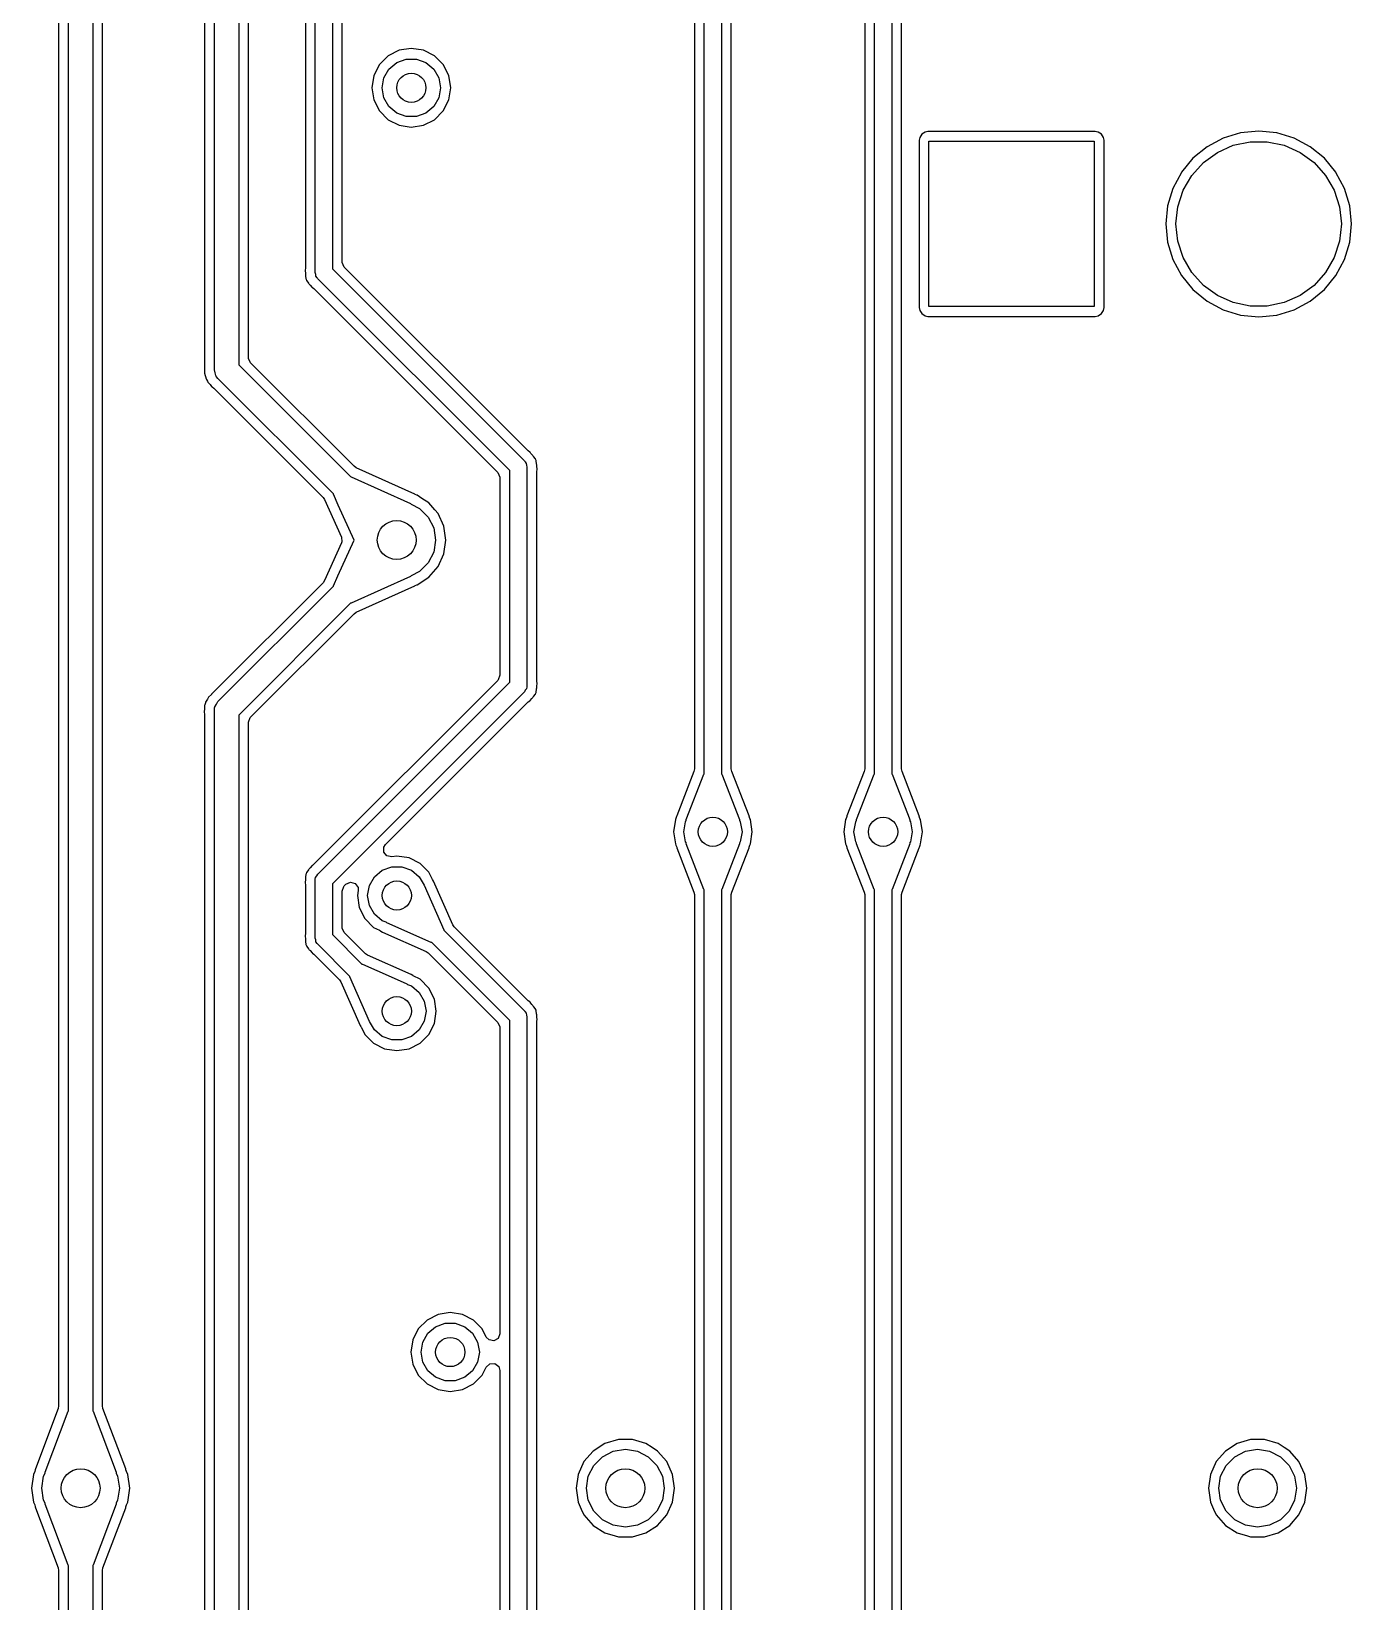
# Model space of a CAD drawing. Extents: x 107 to 211, y -135 to -72.
# Drawn here: x 153.49 to 167.07, y -119.67 to -103.52 of the extents above; entities that cross this region are included whole.
import ezdxf

# ---------------------------------------------------------------- set-up
doc = ezdxf.new("R2010")
doc.units = 0
doc.layers.add('BLACK', color=7, linetype='CONTINUOUS')

msp = doc.modelspace()

# ---------------------------------------------------------------- linework, layer by layer
at = {"layer": 'BLACK', "linetype": 'CONTINUOUS'}
for p, q in [((155.2745, -94.539428), (155.2745, -106.993107)), ((155.375, -107), (155.375, -94.5)), ((155.625, -94.551776), (155.625, -106.948223)), ((155.7255, -106.875943), (155.7255, -94.624057)), ((160.4111, -111.154436), (160.4111, -96.346681)), ((160.5889, -96.345563), (160.5889, -111.153318)), ((162.1611, -111.154436), (162.1611, -96.346681)), ((162.3389, -96.345563), (162.3389, -111.153318)), ((160.3106, -96.396489), (160.3106, -111.103508)), ((160.6894, -111.103509), (160.6894, -96.39649)), ((162.0606, -96.396489), (162.0606, -111.103508)), ((156.4111, -106), (156.4111, -97.155951)), ((156.5889, -97.192775), (156.5889, -105.963176)), ((156.3106, -97.200702), (156.3106, -105.955248)), ((156.6894, -104.1), (156.6894, -102.5)), ((162.4394, -106.359897), (162.4394, -102.5)), ((153.875, -117.704518), (153.875, -103.29665)), ((154.125, -103.29548), (154.125, -117.703349)), ((153.7745, -103.34602), (153.7745, -117.653978)), ((154.2255, -110.512063), (154.2255, -103.34602)), ((157.161656, -103.771951), (157.071951, -103.861656)), ((157.274698, -103.714353), (157.161656, -103.771951)), ((157.25, -103.840192), (157.347906, -103.804558)), ((157.4, -103.694508), (157.274698, -103.714353)), ((157.347906, -103.804558), (157.452094, -103.804558)), ((157.525301, -103.714353), (157.4, -103.694508)), ((157.452094, -103.804558), (157.55, -103.840192)), ((157.525302, -103.714353), (157.525301, -103.714353)), ((157.525304, -103.714354), (157.525302, -103.714353)), ((157.638342, -103.77195), (157.525304, -103.714354)), ((157.72805, -103.861658), (157.638342, -103.77195)), ((157.014353, -103.974698), (156.994508, -104.1)), ((157.071951, -103.861656), (157.014353, -103.974698)), ((157.118092, -103.997394), (157.170187, -103.907164)), ((157.170187, -103.907164), (157.25, -103.840192)), ((157.55, -103.840192), (157.629813, -103.907164)), ((157.629813, -103.907164), (157.681908, -103.997394)), ((157.785646, -103.974696), (157.72805, -103.861658)), ((157.805492, -104.1), (157.785646, -103.974696)), ((156.6894, -105.890896), (156.6894, -104.1)), ((156.994508, -104.1), (157.014353, -104.225301)), ((157.1, -104.1), (157.118092, -103.997394)), ((157.118092, -104.202606), (157.1, -104.1)), ((157.681908, -103.997394), (157.7, -104.1)), ((157.7, -104.1), (157.681908, -104.202606)), ((157.785646, -104.225304), (157.805492, -104.1)), ((157.014353, -104.225301), (157.014353, -104.225302)), ((157.014353, -104.225302), (157.014354, -104.225304)), ((157.014354, -104.225304), (157.07195, -104.338342)), ((157.170187, -104.292836), (157.118092, -104.202606)), ((157.25, -104.359808), (157.170187, -104.292836)), ((157.629813, -104.292836), (157.55, -104.359808)), ((157.681908, -104.202606), (157.629813, -104.292836)), ((157.72805, -104.338342), (157.785646, -104.225304)), ((157.07195, -104.338342), (157.161658, -104.42805)), ((157.161658, -104.42805), (157.274696, -104.485646)), ((157.347906, -104.395442), (157.25, -104.359808)), ((157.452094, -104.395442), (157.347906, -104.395442)), ((157.55, -104.359808), (157.452094, -104.395442)), ((157.525304, -104.485646), (157.638342, -104.42805)), ((157.638342, -104.42805), (157.72805, -104.338342)), ((157.274696, -104.485646), (157.4, -104.505492)), ((157.4, -104.505492), (157.525304, -104.485646)), ((162.626281, -104.610788), (162.620451, -104.640102)), ((162.626282, -104.610786), (162.626281, -104.610788)), ((162.648493, -104.577543), (162.626282, -104.610786)), ((162.648496, -104.57754), (162.648493, -104.577543)), ((162.681735, -104.555331), (162.648496, -104.57754)), ((162.711053, -104.5495), (162.681735, -104.555331)), ((164.430848, -104.5495), (162.711053, -104.5495)), ((164.43085, -104.5495), (164.430848, -104.5495)), ((164.44251, -104.551819), (164.43085, -104.5495)), ((164.460162, -104.55533), (164.44251, -104.551819)), ((164.460164, -104.555331), (164.460162, -104.55533)), ((164.493407, -104.577542), (164.460164, -104.555331)), ((164.49341, -104.577545), (164.493407, -104.577542)), ((164.515619, -104.610784), (164.49341, -104.577545)), ((164.515619, -104.610786), (164.515619, -104.610784)), ((164.51562, -104.610787), (164.515619, -104.610786)), ((164.52145, -104.640102), (164.51562, -104.610787)), ((165.745445, -104.617605), (165.580333, -104.705859)), ((165.924618, -104.563253), (165.745445, -104.617605)), ((166.110951, -104.544901), (165.924618, -104.563253)), ((166.297283, -104.563253), (166.110951, -104.544901)), ((166.476456, -104.617605), (166.297283, -104.563253)), ((166.641568, -104.705859), (166.476456, -104.617605)), ((162.620451, -104.640102), (162.620451, -106.359897)), ((162.720951, -106.35), (162.720951, -104.65)), ((162.720951, -104.65), (164.420951, -104.65)), ((164.420951, -104.65), (164.420951, -106.35)), ((164.52145, -105.5), (164.52145, -104.640102)), ((165.580324, -104.705865), (165.435594, -104.824643)), ((165.54219, -104.868327), (165.685951, -104.763878)), ((165.580333, -104.705859), (165.580324, -104.705865)), ((165.685951, -104.763878), (165.848287, -104.691602)), ((165.848287, -104.691602), (166.022102, -104.654656)), ((166.022102, -104.654656), (166.1998, -104.654656)), ((166.1998, -104.654656), (166.373615, -104.691602)), ((166.373615, -104.691602), (166.535951, -104.763878)), ((166.535951, -104.763878), (166.679712, -104.868327)), ((166.641573, -104.705862), (166.641568, -104.705859)), ((166.641576, -104.705864), (166.641573, -104.705862)), ((166.786308, -104.824643), (166.641576, -104.705864)), ((165.435594, -104.824643), (165.316816, -104.969373)), ((165.423287, -105.000383), (165.54219, -104.868327)), ((166.679712, -104.868327), (166.798615, -105.000383)), ((166.905087, -104.969375), (166.786308, -104.824643)), ((165.31681, -104.969382), (165.228556, -105.134494)), ((165.316816, -104.969373), (165.31681, -104.969382)), ((165.334437, -105.154274), (165.423287, -105.000383)), ((166.798615, -105.000383), (166.887465, -105.154274)), ((166.905089, -104.96938), (166.905087, -104.969375)), ((166.905091, -104.969382), (166.905089, -104.96938)), ((166.993345, -105.134494), (166.905091, -104.969382)), ((165.228556, -105.134494), (165.174204, -105.313667)), ((165.279526, -105.323275), (165.334437, -105.154274)), ((166.887465, -105.154274), (166.942376, -105.323275)), ((166.993345, -105.134496), (166.993345, -105.134494)), ((166.993347, -105.134499), (166.993345, -105.134496)), ((167.047698, -105.313669), (166.993347, -105.134499)), ((165.174204, -105.313667), (165.155852, -105.5)), ((165.260951, -105.5), (165.279526, -105.323275)), ((166.942376, -105.323275), (166.960951, -105.5)), ((167.06605, -105.5), (167.047698, -105.313669)), ((164.521451, -106.359899), (164.52145, -105.5)), ((165.155852, -105.5), (165.174204, -105.686332)), ((165.279526, -105.676725), (165.260951, -105.5)), ((166.960951, -105.5), (166.942376, -105.676725)), ((167.047698, -105.686331), (167.06605, -105.5)), ((165.174204, -105.686332), (165.228556, -105.865505)), ((165.334437, -105.845726), (165.279526, -105.676725)), ((166.942376, -105.676725), (166.887465, -105.845726)), ((166.993347, -105.865501), (167.047698, -105.686331)), ((156.689682, -105.897346), (156.6894, -105.890896)), ((156.711074, -105.943222), (156.689682, -105.897346)), ((165.228556, -105.865505), (165.31681, -106.030617)), ((165.423287, -105.999617), (165.334437, -105.845726)), ((166.887465, -105.845726), (166.798615, -105.999617)), ((166.905087, -106.030625), (166.993347, -105.865501)), ((156.307462, -105.973716), (156.306951, -105.978249)), ((156.306951, -105.978249), (156.310367, -106.00857)), ((156.3106, -105.955248), (156.307462, -105.973716)), ((156.310367, -106.00857), (156.3106, -106.012716)), ((156.3106, -106.012716), (156.3106, -106.021342)), ((156.3106, -106.021342), (156.31252, -106.029755)), ((156.31252, -106.029755), (156.313214, -106.033845)), ((156.313214, -106.033845), (156.316631, -106.064166)), ((156.316631, -106.064166), (156.318131, -106.068453)), ((156.318131, -106.068453), (156.322996, -106.080199)), ((156.417737, -106.018235), (156.4111, -106)), ((156.419429, -106.037571), (156.417737, -106.018235)), ((156.430561, -106.05347), (156.419429, -106.037571)), ((156.431899, -106.057144), (156.430561, -106.05347)), ((156.433972, -106.058341), (156.431899, -106.057144)), ((156.437138, -106.062862), (156.433972, -106.058341)), ((158.4111, -108.036824), (156.437138, -106.062862)), ((156.5889, -105.963176), (158.562862, -107.937138)), ((158.60228, -107.834428), (156.711074, -105.943222)), ((165.31681, -106.030617), (165.316813, -106.030622)), ((165.316813, -106.030622), (165.316815, -106.030625)), ((165.316815, -106.030625), (165.435594, -106.175357)), ((165.54219, -106.131673), (165.423287, -105.999617)), ((166.798615, -105.999617), (166.679712, -106.131673)), ((166.786308, -106.175357), (166.905087, -106.030625)), ((156.322996, -106.080199), (156.324966, -106.084288)), ((156.324966, -106.084288), (156.343992, -106.108146)), ((156.343992, -106.108146), (156.346393, -106.111531)), ((156.346393, -106.111531), (156.350982, -106.118834)), ((156.350982, -106.118834), (156.357081, -106.124933)), ((156.357081, -106.124933), (156.359845, -106.128025)), ((156.359845, -106.128025), (156.378874, -106.151887)), ((156.378874, -106.151887), (156.378875, -106.151887)), ((156.378875, -106.151887), (156.382443, -106.154733)), ((156.382443, -106.154733), (156.397719, -106.165571)), ((156.397719, -106.165571), (158.288926, -108.056778)), ((165.435594, -106.175357), (165.580326, -106.294136)), ((165.685951, -106.236122), (165.54219, -106.131673)), ((165.848287, -106.308398), (165.685951, -106.236122)), ((166.535951, -106.236122), (166.373615, -106.308398)), ((166.679712, -106.131673), (166.535951, -106.236122)), ((166.641576, -106.294136), (166.786308, -106.175357)), ((162.4394, -111.103509), (162.4394, -106.359897)), ((162.620451, -106.359897), (162.626282, -106.389215)), ((162.626282, -106.389215), (162.648491, -106.422454)), ((164.420951, -106.35), (162.720951, -106.35)), ((164.493408, -106.422457), (164.51562, -106.389213)), ((164.51562, -106.389213), (164.521451, -106.359899)), ((165.580326, -106.294136), (165.580331, -106.294138)), ((165.580331, -106.294138), (165.580333, -106.29414)), ((165.580333, -106.29414), (165.745445, -106.382394)), ((165.745445, -106.382394), (165.745447, -106.382394)), ((165.745447, -106.382394), (165.74545, -106.382396)), ((165.74545, -106.382396), (165.92462, -106.436747)), ((166.022102, -106.345344), (165.848287, -106.308398)), ((166.1998, -106.345344), (166.022102, -106.345344)), ((166.373615, -106.308398), (166.1998, -106.345344)), ((166.297282, -106.436747), (166.476452, -106.382396)), ((166.476452, -106.382396), (166.641576, -106.294136)), ((162.648491, -106.422454), (162.648493, -106.422456)), ((162.648493, -106.422456), (162.648494, -106.422457)), ((162.648494, -106.422457), (162.681738, -106.444669)), ((162.681738, -106.444669), (162.711052, -106.4505)), ((162.711052, -106.4505), (164.430849, -106.450499)), ((164.430849, -106.450499), (164.460164, -106.444669)), ((164.460164, -106.444669), (164.460165, -106.444668)), ((164.460165, -106.444668), (164.460166, -106.444668)), ((164.460166, -106.444668), (164.493405, -106.422459)), ((164.493404, -106.422459), (164.493408, -106.422457)), ((164.493405, -106.422459), (164.493404, -106.422459)), ((165.92462, -106.436747), (166.110951, -106.455099)), ((166.110951, -106.455099), (166.297282, -106.436747)), ((155.725782, -106.882393), (155.7255, -106.875943)), ((155.747174, -106.928269), (155.725782, -106.882393)), ((155.274449, -106.995043), (155.272299, -107.036063)), ((155.272299, -107.036063), (155.281031, -107.058814)), ((155.2745, -106.993107), (155.274449, -106.995043)), ((155.383714, -107.029677), (155.375, -107)), ((155.39029, -107.059906), (155.383714, -107.029677)), ((155.625, -106.948223), (156.77507, -108.098293)), ((156.811224, -107.992319), (155.747174, -106.928269)), ((155.281031, -107.058814), (155.284326, -107.069937)), ((155.284326, -107.069937), (155.289392, -107.093766)), ((155.289392, -107.093766), (155.289394, -107.09377)), ((155.289394, -107.09377), (155.294388, -107.100643)), ((155.294388, -107.100643), (155.303605, -107.117618)), ((155.303605, -107.117618), (155.306654, -107.12556)), ((155.306654, -107.12556), (155.323888, -107.142794)), ((155.323888, -107.142794), (155.331419, -107.151612)), ((155.331419, -107.151612), (155.34574, -107.171323)), ((155.34574, -107.171323), (155.353102, -107.175573)), ((155.353102, -107.175573), (155.368426, -107.187332)), ((155.368426, -107.187332), (156.49232, -108.311226)), ((155.394073, -107.06496), (155.39029, -107.059906)), ((155.394843, -107.06758), (155.394073, -107.06496)), ((155.398235, -107.070519), (155.394843, -107.06758)), ((155.411612, -107.088388), (155.398235, -107.070519)), ((156.599121, -108.275898), (155.411612, -107.088388)), ((158.617578, -107.845283), (158.60228, -107.834428)), ((158.621123, -107.84811), (158.617578, -107.845283)), ((158.621125, -107.848112), (158.621123, -107.84811)), ((158.621126, -107.848113), (158.621125, -107.848112)), ((158.630027, -107.859275), (158.621126, -107.848113)), ((156.833107, -108.007441), (156.811224, -107.992319)), ((157.436161, -108.279633), (156.833107, -108.007441)), ((158.562862, -107.937138), (158.566027, -107.941658)), ((158.566027, -107.941658), (158.568101, -107.942856)), ((158.568101, -107.942856), (158.569438, -107.946529)), ((158.569438, -107.946529), (158.580571, -107.962429)), ((158.580571, -107.962429), (158.582262, -107.981764)), ((158.582262, -107.981764), (158.5889, -108)), ((158.5889, -108), (158.5889, -110.25)), ((158.640152, -107.87197), (158.630027, -107.859275)), ((158.642917, -107.875064), (158.640152, -107.87197)), ((158.649013, -107.88116), (158.642917, -107.875064)), ((158.649017, -107.881166), (158.649013, -107.88116)), ((158.653602, -107.888463), (158.649017, -107.881166)), ((158.656004, -107.891848), (158.653602, -107.888463)), ((158.675032, -107.915709), (158.656004, -107.891848)), ((158.675032, -107.915712), (158.675032, -107.915709)), ((158.677016, -107.919831), (158.675032, -107.915712)), ((158.681863, -107.931534), (158.677016, -107.919831)), ((158.683367, -107.935833), (158.681863, -107.931534)), ((158.683369, -107.935836), (158.683367, -107.935833)), ((158.686785, -107.966157), (158.683369, -107.935836)), ((158.687478, -107.970241), (158.686785, -107.966157)), ((158.688677, -107.975494), (158.687478, -107.970241)), ((158.6894, -107.978657), (158.688677, -107.975494)), ((158.6894, -107.987282), (158.6894, -107.978657)), ((158.689633, -107.991427), (158.6894, -107.987282)), ((158.689733, -107.992319), (158.689633, -107.991427)), ((158.693049, -108.021751), (158.689733, -107.992319)), ((156.77507, -108.098293), (156.775258, -108.098216)), ((156.775258, -108.098216), (156.780071, -108.099252)), ((156.780071, -108.099252), (157.39276, -108.375793)), ((158.288926, -108.056778), (158.310318, -108.102654)), ((158.310318, -108.102654), (158.3106, -108.109104)), ((158.3106, -108.109104), (158.3106, -110.140895)), ((158.4111, -110.213176), (158.4111, -108.036824)), ((158.6894, -108.044751), (158.692536, -108.026291)), ((158.6894, -110.205248), (158.6894, -108.044751)), ((158.692536, -108.026291), (158.693047, -108.021756)), ((158.693047, -108.021756), (158.693049, -108.021751)), ((156.49232, -108.311226), (156.507442, -108.333109)), ((156.507442, -108.333109), (156.681867, -108.719556)), ((156.599252, -108.280071), (156.599121, -108.275898)), ((156.649279, -108.390909), (156.599252, -108.280071)), ((157.439316, -108.281449), (157.436161, -108.279633)), ((157.439653, -108.280862), (157.439316, -108.281449)), ((157.456228, -108.288924), (157.439653, -108.280862)), ((157.460054, -108.290047), (157.456228, -108.288924)), ((157.509079, -108.321554), (157.460054, -108.290047)), ((157.581128, -108.367857), (157.509079, -108.321554)), ((156.811357, -108.75), (156.649279, -108.390909)), ((157.39276, -108.375793), (157.398891, -108.38232)), ((157.398891, -108.38232), (157.398888, -108.382458)), ((157.398888, -108.382458), (157.485114, -108.426393)), ((157.485114, -108.426393), (157.573607, -108.514886)), ((157.581129, -108.367859), (157.581128, -108.367857)), ((157.581131, -108.36786), (157.581129, -108.367859)), ((157.642487, -108.43867), (157.581131, -108.36786)), ((157.675377, -108.476627), (157.642487, -108.43867)), ((157.735165, -108.607543), (157.675377, -108.476627)), ((157.573607, -108.514886), (157.630423, -108.626393)), ((157.630423, -108.626393), (157.65, -108.75)), ((157.755647, -108.75), (157.735165, -108.607543)), ((156.681867, -108.780442), (156.507442, -109.16689)), ((156.645238, -109.118044), (156.811357, -108.75)), ((156.681867, -108.719556), (156.685655, -108.770033)), ((156.685655, -108.770033), (156.681867, -108.780442)), ((157.65, -108.75), (157.630423, -108.873607)), ((157.735165, -108.892457), (157.755647, -108.75)), ((157.630423, -108.873607), (157.573607, -108.985114)), ((157.675377, -109.023373), (157.735165, -108.892457)), ((156.599252, -109.219928), (156.645238, -109.118044)), ((157.39276, -109.124206), (156.780071, -109.400747)), ((157.398746, -109.118044), (157.39276, -109.124206)), ((157.398747, -109.117613), (157.398746, -109.118044)), ((157.485114, -109.073607), (157.398747, -109.117613)), ((157.460053, -109.209953), (157.581128, -109.132143)), ((157.573607, -108.985114), (157.485114, -109.073607)), ((157.581128, -109.132143), (157.675377, -109.023373)), ((156.49232, -109.188773), (155.345415, -110.335677)), ((155.411612, -110.411612), (156.598294, -109.224929)), ((156.507442, -109.16689), (156.49232, -109.188773)), ((156.598216, -109.224741), (156.599252, -109.219928)), ((156.598294, -109.224929), (156.598216, -109.224741)), ((156.833108, -109.492557), (157.436162, -109.220365)), ((157.436162, -109.220365), (157.436169, -109.220359)), ((157.436169, -109.220359), (157.439183, -109.218643)), ((157.439183, -109.218643), (157.439467, -109.219143)), ((157.439467, -109.219143), (157.456176, -109.211091)), ((157.456176, -109.211091), (157.460053, -109.209953)), ((156.775899, -109.400877), (155.625, -110.551776)), ((156.780071, -109.400747), (156.775899, -109.400877)), ((155.747163, -110.571742), (156.811228, -109.507676)), ((156.811228, -109.507676), (156.833108, -109.492557)), ((158.288926, -110.193221), (156.397717, -112.084429)), ((156.437138, -112.187138), (158.4111, -110.213176)), ((158.293287, -110.188461), (158.288926, -110.193221)), ((158.3106, -110.140895), (158.293287, -110.188461)), ((158.586908, -110.261293), (158.583539, -110.280406)), ((158.588562, -110.257748), (158.586908, -110.261293)), ((158.5889, -110.25), (158.587941, -110.255433)), ((158.587941, -110.255433), (158.588562, -110.257748)), ((158.687481, -110.279748), (158.6894, -110.27134)), ((158.692537, -110.223716), (158.6894, -110.205248)), ((158.6894, -110.262716), (158.689633, -110.25857)), ((158.6894, -110.27134), (158.6894, -110.262716)), ((158.689633, -110.25857), (158.690484, -110.251012)), ((158.690484, -110.251012), (158.693049, -110.228249)), ((158.693047, -110.228244), (158.692537, -110.223716)), ((158.693049, -110.228249), (158.693047, -110.228244)), ((155.283443, -110.425783), (155.277959, -110.444296)), ((155.284774, -110.417379), (155.283443, -110.425783)), ((155.298043, -110.396946), (155.284774, -110.417379)), ((155.30358, -110.386749), (155.298043, -110.396946)), ((155.313489, -110.364495), (155.30358, -110.386749)), ((155.313492, -110.364491), (155.313489, -110.364495)), ((155.344011, -110.33701), (155.313492, -110.364491)), ((155.345415, -110.335677), (155.344011, -110.33701)), ((155.39679, -110.438755), (155.411612, -110.411612)), ((158.562862, -110.312862), (156.5889, -112.286824)), ((157.13561, -111.882241), (158.602282, -110.415568)), ((158.571063, -110.295273), (158.562862, -110.312862)), ((158.583539, -110.280406), (158.571063, -110.295273)), ((158.602282, -110.415568), (158.617557, -110.404732)), ((158.617557, -110.404732), (158.621122, -110.401888)), ((158.621122, -110.401888), (158.621126, -110.401887)), ((158.621126, -110.401887), (158.640162, -110.378014)), ((158.640162, -110.378014), (158.642902, -110.374948)), ((158.642902, -110.374948), (158.649016, -110.368836)), ((158.649016, -110.368836), (158.653607, -110.361527)), ((158.653607, -110.361527), (158.655998, -110.358156)), ((158.655998, -110.358156), (158.675032, -110.334291)), ((158.675032, -110.334288), (158.677015, -110.33017)), ((158.675032, -110.334291), (158.675032, -110.334288)), ((158.677015, -110.33017), (158.681862, -110.31847)), ((158.681862, -110.31847), (158.683368, -110.314166)), ((158.683368, -110.314165), (158.683369, -110.314164)), ((158.683368, -110.314166), (158.683368, -110.314165)), ((158.683369, -110.314164), (158.686785, -110.283839)), ((158.686785, -110.283839), (158.687481, -110.279748)), ((154.2255, -117.65398), (154.2255, -110.512063)), ((155.273589, -110.488001), (155.269777, -110.512063)), ((155.269777, -110.512063), (155.271978, -110.520274)), ((155.271978, -110.520274), (155.2745, -110.539428)), ((155.2745, -110.476425), (155.273589, -110.488001)), ((155.274501, -110.452063), (155.2745, -110.452069)), ((155.2745, -110.452069), (155.2745, -110.476425)), ((155.2745, -110.539428), (155.2745, -122.993107)), ((155.277959, -110.444296), (155.274501, -110.452063)), ((155.375, -110.5), (155.378176, -110.477906)), ((155.375, -123), (155.375, -110.5)), ((155.377856, -110.473429), (155.379164, -110.471032)), ((155.378176, -110.477906), (155.377856, -110.473429)), ((155.379164, -110.471032), (155.380063, -110.464783)), ((155.380063, -110.464783), (155.39679, -110.438755)), ((155.625, -110.551776), (155.625, -122.948223)), ((155.7255, -110.624057), (155.742813, -110.576491)), ((155.742813, -110.576491), (155.747163, -110.571742)), ((155.7255, -112.822298), (155.7255, -110.624057)), ((160.305589, -111.130277), (160.128606, -111.586397)), ((160.226961, -111.624563), (160.408202, -111.157468)), ((160.3106, -111.103508), (160.305589, -111.130277)), ((160.408202, -111.157468), (160.4111, -111.154436)), ((160.5889, -111.153318), (160.589163, -111.153427)), ((160.589163, -111.153427), (160.591798, -111.157468)), ((160.591798, -111.157468), (160.773038, -111.624563)), ((160.694411, -111.130278), (160.6894, -111.103509)), ((160.871393, -111.5864), (160.694411, -111.130278)), ((162.055589, -111.130277), (161.878606, -111.586397)), ((161.976961, -111.624563), (162.158202, -111.157468)), ((162.0606, -111.103508), (162.055589, -111.130277)), ((162.158202, -111.157468), (162.1611, -111.154436)), ((162.3389, -111.153318), (162.339163, -111.153427)), ((162.339163, -111.153427), (162.341798, -111.157468)), ((162.341798, -111.157468), (162.523038, -111.624563)), ((162.444411, -111.130278), (162.4394, -111.103509)), ((162.621393, -111.5864), (162.444411, -111.130278)), ((160.114354, -111.624695), (160.094508, -111.75)), ((160.120756, -111.612129), (160.114354, -111.624695)), ((160.127619, -111.591813), (160.120756, -111.612129)), ((160.128606, -111.586397), (160.127619, -111.591813)), ((160.2, -111.75), (160.218092, -111.647394)), ((160.218092, -111.647394), (160.227032, -111.631908)), ((160.227032, -111.631908), (160.226961, -111.624563)), ((160.773038, -111.624563), (160.772875, -111.63175)), ((160.772875, -111.63175), (160.781908, -111.647394)), ((160.781908, -111.647394), (160.8, -111.75)), ((160.87224, -111.591225), (160.871393, -111.5864)), ((160.879191, -111.612027), (160.87224, -111.591225)), ((160.885646, -111.624696), (160.879191, -111.612027)), ((160.905492, -111.75), (160.885646, -111.624696)), ((161.864354, -111.624695), (161.844508, -111.75)), ((161.870756, -111.612129), (161.864354, -111.624695)), ((161.877619, -111.591813), (161.870756, -111.612129)), ((161.878606, -111.586397), (161.877619, -111.591813)), ((161.95, -111.75), (161.968092, -111.647394)), ((161.968092, -111.647394), (161.977032, -111.631908)), ((161.977032, -111.631908), (161.976961, -111.624563)), ((162.523038, -111.624563), (162.522875, -111.63175)), ((162.522875, -111.63175), (162.531908, -111.647394)), ((162.531908, -111.647394), (162.55, -111.75)), ((162.62224, -111.591225), (162.621393, -111.5864)), ((162.629191, -111.612027), (162.62224, -111.591225)), ((162.635646, -111.624696), (162.629191, -111.612027)), ((162.655492, -111.75), (162.635646, -111.624696)), ((157.118853, -111.908045), (157.13561, -111.882241)), ((160.094508, -111.75), (160.114354, -111.875304)), ((160.114354, -111.875304), (160.114354, -111.875307)), ((160.114354, -111.875307), (160.120807, -111.887971)), ((160.120807, -111.887971), (160.127756, -111.908761)), ((160.218092, -111.852606), (160.2, -111.75)), ((160.227123, -111.868248), (160.218092, -111.852606)), ((160.226961, -111.875436), (160.227123, -111.868248)), ((160.408202, -112.342532), (160.226961, -111.875436)), ((160.773038, -111.875436), (160.591798, -112.342532)), ((160.781908, -111.852606), (160.772966, -111.868093)), ((160.772966, -111.868093), (160.773038, -111.875436)), ((160.8, -111.75), (160.781908, -111.852606)), ((160.872376, -111.908205), (160.879247, -111.887861)), ((160.879247, -111.887861), (160.885646, -111.875304)), ((160.885646, -111.875304), (160.905492, -111.75)), ((161.844508, -111.75), (161.864354, -111.875304)), ((161.864354, -111.875304), (161.864354, -111.875307)), ((161.864354, -111.875307), (161.870807, -111.887971)), ((161.870807, -111.887971), (161.877756, -111.908761)), ((161.968092, -111.852606), (161.95, -111.75)), ((161.977123, -111.868248), (161.968092, -111.852606)), ((161.976961, -111.875436), (161.977123, -111.868248)), ((162.158202, -112.342532), (161.976961, -111.875436)), ((162.523038, -111.875436), (162.341798, -112.342532)), ((162.531908, -111.852606), (162.522966, -111.868093)), ((162.522966, -111.868093), (162.523038, -111.875436)), ((162.55, -111.75), (162.531908, -111.852606)), ((162.622376, -111.908205), (162.629247, -111.887861)), ((162.629247, -111.887861), (162.635646, -111.875304)), ((162.635646, -111.875304), (162.655492, -111.75)), ((157.117969, -111.958656), (157.118853, -111.908045)), ((157.149824, -111.997995), (157.117969, -111.958656)), ((157.199513, -112.007654), (157.149824, -111.997995)), ((157.25095, -111.999508), (157.199513, -112.007654)), ((157.250951, -111.999508), (157.25095, -111.999508)), ((157.376252, -112.019353), (157.250951, -111.999508)), ((157.376253, -112.019353), (157.376252, -112.019353)), ((157.376255, -112.019354), (157.376253, -112.019353)), ((157.489293, -112.07695), (157.376255, -112.019354)), ((160.127756, -111.908761), (160.128606, -111.9136)), ((160.128606, -111.9136), (160.305589, -112.369721)), ((160.69441, -112.369726), (160.871394, -111.913599)), ((160.871394, -111.913599), (160.872376, -111.908205)), ((161.877756, -111.908761), (161.878606, -111.9136)), ((161.878606, -111.9136), (162.055589, -112.369721)), ((162.44441, -112.369726), (162.621394, -111.913599)), ((162.621394, -111.913599), (162.622376, -111.908205)), ((156.31663, -112.185836), (156.313213, -112.216157)), ((156.318122, -112.181572), (156.31663, -112.185836)), ((156.323003, -112.169786), (156.318122, -112.181572)), ((156.324967, -112.165708), (156.323003, -112.169786)), ((156.343993, -112.141849), (156.324967, -112.165708)), ((156.346393, -112.138467), (156.343993, -112.141849)), ((156.35098, -112.131167), (156.346393, -112.138467)), ((156.350985, -112.131161), (156.35098, -112.131167)), ((156.35708, -112.125067), (156.350985, -112.131161)), ((156.359845, -112.121973), (156.35708, -112.125067)), ((156.378874, -112.098112), (156.359845, -112.121973)), ((156.382422, -112.095282), (156.378874, -112.098112)), ((156.397717, -112.084429), (156.382422, -112.095282)), ((156.416461, -112.219594), (156.428936, -112.204726)), ((156.428936, -112.204726), (156.437138, -112.187138)), ((157.021138, -112.212164), (157.100951, -112.145192)), ((157.100951, -112.145192), (157.198857, -112.109558)), ((157.198857, -112.109558), (157.303045, -112.109558)), ((157.303045, -112.109558), (157.400951, -112.145192)), ((157.400951, -112.145192), (157.480764, -112.212164)), ((157.579001, -112.166658), (157.489293, -112.07695)), ((157.610589, -112.228653), (157.579001, -112.166658)), ((156.310367, -112.241427), (156.306951, -112.271749)), ((156.306951, -112.271749), (156.307463, -112.276291)), ((156.307463, -112.276291), (156.3106, -112.294751)), ((156.3106, -112.237282), (156.310367, -112.241427)), ((156.312519, -112.220244), (156.3106, -112.228653)), ((156.3106, -112.228653), (156.3106, -112.237282)), ((156.3106, -112.294751), (156.3106, -112.799297)), ((156.313213, -112.216157), (156.312519, -112.220244)), ((156.4111, -112.25), (156.412058, -112.244566)), ((156.4111, -112.844049), (156.4111, -112.25)), ((156.411438, -112.242252), (156.413091, -112.238706)), ((156.412058, -112.244566), (156.411438, -112.242252)), ((156.413091, -112.238706), (156.416461, -112.219594)), ((156.5889, -112.286824), (156.5889, -112.807225)), ((156.6894, -112.359103), (156.706713, -112.311537)), ((156.6894, -112.734945), (156.6894, -112.359103)), ((156.706713, -112.311537), (156.711063, -112.306788)), ((156.711063, -112.306788), (156.728191, -112.28966)), ((156.728191, -112.28966), (156.774066, -112.268269)), ((156.774066, -112.268269), (156.822961, -112.28137)), ((156.822961, -112.28137), (156.851995, -112.322834)), ((156.853605, -112.353562), (156.845459, -112.404998)), ((156.851995, -112.322834), (156.853605, -112.353562)), ((156.950951, -112.405), (156.969043, -112.302394)), ((156.969043, -112.302394), (157.021138, -112.212164)), ((157.480764, -112.212164), (157.530697, -112.29865)), ((157.530697, -112.29865), (157.532715, -112.300629)), ((157.532715, -112.300629), (157.734844, -112.759073)), ((157.614177, -112.235695), (157.610589, -112.228653)), ((157.616718, -112.239952), (157.614177, -112.235695)), ((157.629247, -112.258063), (157.616718, -112.239952)), ((157.629248, -112.258066), (157.629247, -112.258063)), ((157.629249, -112.258067), (157.629248, -112.258066)), ((157.826629, -112.705739), (157.629249, -112.258067)), ((160.305589, -112.369721), (160.3106, -112.396489)), ((160.410837, -112.346573), (160.408202, -112.342532)), ((160.4111, -112.346681), (160.410837, -112.346573)), ((160.4111, -126.904436), (160.4111, -112.346681)), ((160.591798, -112.342532), (160.5889, -112.345563)), ((160.5889, -112.345563), (160.5889, -126.903318)), ((160.6894, -112.39649), (160.69441, -112.369726)), ((162.055589, -112.369721), (162.0606, -112.396489)), ((162.160837, -112.346573), (162.158202, -112.342532)), ((162.1611, -112.346681), (162.160837, -112.346573)), ((162.1611, -126.904436), (162.1611, -112.346681)), ((162.341798, -112.342532), (162.3389, -112.345563)), ((162.3389, -112.345563), (162.3389, -126.903318)), ((162.4394, -112.39649), (162.44441, -112.369726)), ((156.845459, -112.404998), (156.845459, -112.404999)), ((156.845459, -112.404999), (156.865304, -112.530301)), ((156.865304, -112.530301), (156.865304, -112.530302)), ((156.865304, -112.530302), (156.865305, -112.530304)), ((156.865305, -112.530304), (156.922901, -112.643342)), ((156.969043, -112.507606), (156.950951, -112.405)), ((157.021138, -112.597836), (156.969043, -112.507606)), ((160.3106, -112.396489), (160.3106, -126.853508)), ((160.6894, -126.853509), (160.6894, -112.39649)), ((162.0606, -112.396489), (162.0606, -126.853508)), ((162.4394, -118.5), (162.4394, -112.39649)), ((156.922901, -112.643342), (157.012609, -112.73305)), ((157.100951, -112.664808), (157.021138, -112.597836)), ((157.140402, -112.679166), (157.100951, -112.664808)), ((157.140392, -112.68029), (157.140402, -112.679166)), ((157.14658, -112.686764), (157.140392, -112.68029)), ((157.605024, -112.888893), (157.14658, -112.686764)), ((155.7255, -122.875943), (155.7255, -112.822298)), ((156.307462, -112.817765), (156.306951, -112.822298)), ((156.306951, -112.822298), (156.310367, -112.852619)), ((156.3106, -112.799297), (156.307462, -112.817765)), ((156.310367, -112.852619), (156.3106, -112.856765)), ((156.3106, -112.856765), (156.3106, -112.865391)), ((156.417737, -112.862284), (156.4111, -112.844049)), ((156.5889, -112.807225), (156.891895, -113.11022)), ((156.689682, -112.741395), (156.6894, -112.734945)), ((156.711074, -112.787271), (156.689682, -112.741395)), ((156.92774, -113.003937), (156.711074, -112.787271)), ((157.012609, -112.73305), (157.071923, -112.763271)), ((157.071923, -112.763271), (157.082553, -112.768688)), ((157.082553, -112.768688), (157.087007, -112.771367)), ((157.087007, -112.771367), (157.104014, -112.783296)), ((157.104014, -112.783296), (157.104017, -112.783297)), ((157.104017, -112.783297), (157.104018, -112.783298)), ((157.104018, -112.783298), (157.55169, -112.980678)), ((157.734844, -112.759073), (157.734938, -112.763263)), ((157.734938, -112.763263), (158.562862, -113.591187)), ((157.842012, -112.728209), (157.826629, -112.705739)), ((158.60228, -113.488477), (157.842012, -112.728209)), ((156.3106, -112.865391), (156.31252, -112.873804)), ((156.31252, -112.873804), (156.313214, -112.877894)), ((156.313214, -112.877894), (156.316631, -112.908215)), ((156.316631, -112.908215), (156.318131, -112.912502)), ((156.318131, -112.912502), (156.322996, -112.924248)), ((156.322996, -112.924248), (156.324966, -112.928337)), ((156.324966, -112.928337), (156.343992, -112.952195)), ((156.343992, -112.952195), (156.346393, -112.95558)), ((156.346393, -112.95558), (156.350982, -112.962883)), ((156.350982, -112.962883), (156.357081, -112.968982)), ((156.357081, -112.968982), (156.359845, -112.972074)), ((156.359845, -112.972074), (156.378874, -112.995936)), ((156.378874, -112.995936), (156.378875, -112.995936)), ((156.378875, -112.995936), (156.382443, -112.998782)), ((156.382443, -112.998782), (156.397719, -113.00962)), ((156.397719, -113.00962), (156.659888, -113.271789)), ((156.419429, -112.88162), (156.417737, -112.862284)), ((156.430561, -112.897519), (156.419429, -112.88162)), ((156.431899, -112.901193), (156.430561, -112.897519)), ((156.433972, -112.90239), (156.431899, -112.901193)), ((156.437138, -112.906911), (156.433972, -112.90239)), ((156.766962, -113.236735), (156.437138, -112.906911)), ((156.950211, -113.019321), (156.92774, -113.003937)), ((157.55169, -112.980678), (157.57416, -112.996061)), ((157.57416, -112.996061), (158.288926, -113.710827)), ((157.609744, -112.889887), (157.605024, -112.888893)), ((157.610005, -112.889778), (157.609744, -112.889887)), ((158.4111, -113.690873), (157.610005, -112.889778)), ((156.891895, -113.11022), (156.892157, -113.110112)), ((156.892157, -113.110112), (156.896877, -113.111106)), ((156.896877, -113.111106), (157.191318, -113.240926)), ((157.397883, -113.216701), (156.950211, -113.019321)), ((156.659888, -113.271789), (156.675272, -113.29426)), ((156.675272, -113.29426), (156.872652, -113.741932)), ((156.767057, -113.240926), (156.766962, -113.236735)), ((156.969186, -113.69937), (156.767057, -113.240926)), ((157.191318, -113.240926), (157.355321, -113.313235)), ((157.355321, -113.313235), (157.361509, -113.319709)), ((157.361509, -113.319709), (157.361497, -113.320832)), ((157.361497, -113.320832), (157.400951, -113.335192)), ((157.397884, -113.216701), (157.397883, -113.216701)), ((157.397887, -113.216703), (157.397884, -113.216701)), ((157.414901, -113.228636), (157.397887, -113.216703)), ((157.400951, -113.335192), (157.480764, -113.402164)), ((157.419354, -113.231314), (157.414901, -113.228636)), ((157.489293, -113.26695), (157.419354, -113.231314)), ((157.579001, -113.356658), (157.489293, -113.26695)), ((157.480764, -113.402164), (157.532859, -113.492394)), ((157.532859, -113.492394), (157.550951, -113.595)), ((157.636597, -113.469696), (157.579001, -113.356658)), ((157.656443, -113.595), (157.636597, -113.469696)), ((158.617578, -113.499332), (158.60228, -113.488477)), ((158.621123, -113.502159), (158.617578, -113.499332)), ((158.621125, -113.502161), (158.621123, -113.502159)), ((158.621126, -113.502162), (158.621125, -113.502161)), ((158.630027, -113.513324), (158.621126, -113.502162)), ((157.550951, -113.595), (157.532859, -113.697606)), ((157.636597, -113.720304), (157.656443, -113.595)), ((158.562862, -113.591187), (158.566027, -113.595707)), ((158.566027, -113.595707), (158.568101, -113.596905)), ((158.568101, -113.596905), (158.569438, -113.600578)), ((158.569438, -113.600578), (158.580571, -113.616478)), ((158.580571, -113.616478), (158.582262, -113.635813)), ((158.582262, -113.635813), (158.5889, -113.654049)), ((158.5889, -113.654049), (158.5889, -128.345951)), ((158.640152, -113.526019), (158.630027, -113.513324)), ((158.642917, -113.529113), (158.640152, -113.526019)), ((158.649013, -113.535209), (158.642917, -113.529113)), ((158.649017, -113.535215), (158.649013, -113.535209)), ((158.653602, -113.542512), (158.649017, -113.535215)), ((158.656004, -113.545897), (158.653602, -113.542512)), ((158.675032, -113.569758), (158.656004, -113.545897)), ((158.675032, -113.569761), (158.675032, -113.569758)), ((158.677016, -113.57388), (158.675032, -113.569761)), ((158.681863, -113.585583), (158.677016, -113.57388)), ((158.683367, -113.589882), (158.681863, -113.585583)), ((158.683369, -113.589885), (158.683367, -113.589882)), ((158.683945, -113.595), (158.683369, -113.589885)), ((158.686785, -113.620206), (158.683945, -113.595)), ((158.687478, -113.62429), (158.686785, -113.620206)), ((158.688677, -113.629543), (158.687478, -113.62429)), ((158.6894, -113.632706), (158.688677, -113.629543)), ((158.6894, -113.641331), (158.6894, -113.632706)), ((158.689633, -113.645476), (158.6894, -113.641331)), ((158.691072, -113.658258), (158.689633, -113.645476)), ((158.693049, -113.6758), (158.691072, -113.658258)), ((156.872652, -113.741932), (156.872653, -113.741933)), ((156.872653, -113.741933), (156.872656, -113.741939)), ((156.872656, -113.741939), (156.879965, -113.752504)), ((156.879965, -113.752504), (156.885185, -113.76005)), ((156.885185, -113.76005), (156.887717, -113.764291)), ((156.887717, -113.764291), (156.922901, -113.833342)), ((156.971204, -113.701349), (156.969186, -113.69937)), ((157.021138, -113.787836), (156.971204, -113.701349)), ((157.100951, -113.854808), (157.021138, -113.787836)), ((157.480764, -113.787836), (157.400951, -113.854808)), ((157.532859, -113.697606), (157.480764, -113.787836)), ((157.579001, -113.833342), (157.636597, -113.720304)), ((158.288926, -113.710827), (158.310318, -113.756703)), ((158.310318, -113.756703), (158.3106, -113.763153)), ((158.3106, -113.763153), (158.3106, -116.9117)), ((158.4111, -128.309127), (158.4111, -113.690873)), ((158.6894, -113.6988), (158.692536, -113.68034)), ((158.6894, -118.5), (158.6894, -113.6988)), ((158.692536, -113.68034), (158.693047, -113.675805)), ((158.693047, -113.675805), (158.693049, -113.6758)), ((156.922901, -113.833342), (157.012609, -113.92305)), ((157.012609, -113.92305), (157.125647, -113.980646)), ((157.198857, -113.890442), (157.100951, -113.854808)), ((157.125647, -113.980646), (157.250951, -114.000492)), ((157.303045, -113.890442), (157.198857, -113.890442)), ((157.250951, -114.000492), (157.376255, -113.980646)), ((157.400951, -113.854808), (157.303045, -113.890442)), ((157.376255, -113.980646), (157.489293, -113.92305)), ((157.489293, -113.92305), (157.579001, -113.833342)), ((157.674698, -116.714353), (157.561656, -116.771951)), ((157.8, -116.694508), (157.674698, -116.714353)), ((157.925301, -116.714353), (157.8, -116.694508)), ((157.925302, -116.714353), (157.925301, -116.714353)), ((157.925304, -116.714354), (157.925302, -116.714353)), ((158.038342, -116.77195), (157.925304, -116.714354)), ((157.471951, -116.861656), (157.414353, -116.974698)), ((157.561656, -116.771951), (157.471951, -116.861656)), ((157.570187, -116.907164), (157.65, -116.840192)), ((157.65, -116.840192), (157.747906, -116.804558)), ((157.747906, -116.804558), (157.852094, -116.804558)), ((157.852094, -116.804558), (157.95, -116.840192)), ((157.95, -116.840192), (158.029813, -116.907164)), ((158.038343, -116.771951), (158.038342, -116.77195)), ((158.128049, -116.861657), (158.038343, -116.771951)), ((158.170666, -116.945296), (158.128049, -116.861657)), ((157.414353, -116.974698), (157.394508, -117.1)), ((157.5, -117.1), (157.518092, -116.997394)), ((157.518092, -116.997394), (157.570187, -116.907164)), ((158.029813, -116.907164), (158.081908, -116.997394)), ((158.081908, -116.997394), (158.1, -117.1)), ((158.1996, -116.975786), (158.170666, -116.945296)), ((158.24945, -116.984576), (158.1996, -116.975786)), ((158.293287, -116.959266), (158.24945, -116.984576)), ((158.3106, -116.9117), (158.293287, -116.959266)), ((157.394508, -117.1), (157.414353, -117.225301)), ((157.518092, -117.202606), (157.5, -117.1)), ((157.570187, -117.292836), (157.518092, -117.202606)), ((158.081908, -117.202606), (158.029813, -117.292836)), ((158.1, -117.1), (158.081908, -117.202606)), ((157.414353, -117.225301), (157.414353, -117.225302)), ((157.414353, -117.225302), (157.414354, -117.225304)), ((157.414354, -117.225304), (157.47195, -117.338342)), ((157.47195, -117.338342), (157.561658, -117.42805)), ((157.65, -117.359808), (157.570187, -117.292836)), ((157.747906, -117.395442), (157.65, -117.359808)), ((157.95, -117.359808), (157.852094, -117.395442)), ((158.029813, -117.292836), (157.95, -117.359808)), ((158.038342, -117.42805), (158.12805, -117.338342)), ((158.12805, -117.338342), (158.170666, -117.254702)), ((158.170666, -117.254702), (158.207686, -117.220182)), ((158.207686, -117.220182), (158.258235, -117.217532)), ((158.258235, -117.217532), (158.298662, -117.247996)), ((158.298662, -117.247996), (158.3106, -117.288299)), ((158.3106, -117.288299), (158.3106, -128.236846)), ((157.561658, -117.42805), (157.674696, -117.485646)), ((157.674696, -117.485646), (157.8, -117.505492)), ((157.852094, -117.395442), (157.747906, -117.395442)), ((157.8, -117.505492), (157.925304, -117.485646)), ((157.925304, -117.485646), (158.038342, -117.42805)), ((153.769719, -117.680144), (153.535764, -118.299037)), ((153.7745, -117.653978), (153.769719, -117.680144)), ((154.230281, -117.680146), (154.2255, -117.65398)), ((154.464235, -118.299039), (154.230281, -117.680146)), ((153.634448, -118.336345), (153.872141, -117.707562)), ((153.872141, -117.707562), (153.875, -117.704518)), ((154.125, -117.703349), (154.125188, -117.703427)), ((154.125188, -117.703427), (154.127859, -117.707563)), ((154.127859, -117.707563), (154.365551, -118.336344)), ((159.528036, -117.9995), (159.389949, -118.040046)), ((159.528039, -117.9995), (159.528036, -117.9995)), ((159.671961, -117.9995), (159.528039, -117.9995)), ((159.671964, -117.9995), (159.671961, -117.9995)), ((159.81005, -118.040046), (159.671964, -117.9995)), ((166.028036, -117.9995), (165.889949, -118.040046)), ((166.028039, -117.9995), (166.028036, -117.9995)), ((166.171961, -117.9995), (166.028039, -117.9995)), ((166.171964, -117.9995), (166.171961, -117.9995)), ((166.31005, -118.040046), (166.171964, -117.9995)), ((159.268868, -118.11786), (159.174623, -118.226626)), ((159.268875, -118.117855), (159.268868, -118.11786)), ((159.389945, -118.040047), (159.268875, -118.117855)), ((159.276393, -118.264886), (159.364886, -118.176393)), ((159.364886, -118.176393), (159.476393, -118.119577)), ((159.389949, -118.040046), (159.389945, -118.040047)), ((159.476393, -118.119577), (159.6, -118.1)), ((159.6, -118.1), (159.723607, -118.119577)), ((159.723607, -118.119577), (159.835114, -118.176393)), ((159.810054, -118.040047), (159.81005, -118.040046)), ((159.874182, -118.08126), (159.810054, -118.040047)), ((159.835114, -118.176393), (159.923607, -118.264886)), ((159.931128, -118.117857), (159.874182, -118.08126)), ((160.025377, -118.226627), (159.931128, -118.117857)), ((165.768868, -118.11786), (165.674623, -118.226626)), ((165.768875, -118.117855), (165.768868, -118.11786)), ((165.889945, -118.040047), (165.768875, -118.117855)), ((165.776393, -118.264886), (165.864886, -118.176393)), ((165.864886, -118.176393), (165.976393, -118.119577)), ((165.889949, -118.040046), (165.889945, -118.040047)), ((165.976393, -118.119577), (166.1, -118.1)), ((166.1, -118.1), (166.223607, -118.119577)), ((166.223607, -118.119577), (166.335114, -118.176393)), ((166.310054, -118.040047), (166.31005, -118.040046)), ((166.374182, -118.08126), (166.310054, -118.040047)), ((166.335114, -118.176393), (166.423607, -118.264886)), ((166.431128, -118.117857), (166.374182, -118.08126)), ((166.525377, -118.226627), (166.431128, -118.117857)), ((153.52822, -118.328232), (153.514836, -118.357539)), ((153.533795, -118.31027), (153.52822, -118.328232)), ((153.535762, -118.299045), (153.533795, -118.31027)), ((153.535764, -118.299037), (153.535762, -118.299045)), ((153.619577, -118.376393), (153.635256, -118.34562)), ((153.634572, -118.344933), (153.634448, -118.336345)), ((153.635256, -118.34562), (153.634572, -118.344933)), ((154.365271, -118.345294), (154.364806, -118.345744)), ((154.364806, -118.345744), (154.380423, -118.376393)), ((154.365551, -118.336344), (154.365271, -118.345294)), ((154.465948, -118.309326), (154.464235, -118.299039)), ((154.471628, -118.327902), (154.465948, -118.309326)), ((154.485165, -118.357543), (154.471628, -118.327902)), ((159.174623, -118.226626), (159.114834, -118.357545)), ((159.219577, -118.376393), (159.276393, -118.264886)), ((159.923607, -118.264886), (159.980423, -118.376393)), ((160.085165, -118.357543), (160.025377, -118.226627)), ((165.674623, -118.226626), (165.614834, -118.357545)), ((165.719577, -118.376393), (165.776393, -118.264886)), ((166.423607, -118.264886), (166.480423, -118.376393)), ((166.585165, -118.357543), (166.525377, -118.226627)), ((153.514834, -118.357544), (153.494353, -118.5)), ((153.494353, -118.5), (153.514834, -118.642455)), ((153.514836, -118.357539), (153.514834, -118.357544)), ((153.6, -118.5), (153.619577, -118.376393)), ((153.619577, -118.623607), (153.6, -118.5)), ((154.380423, -118.376393), (154.4, -118.5)), ((154.4, -118.5), (154.380423, -118.623607)), ((154.505647, -118.5), (154.485165, -118.357543)), ((154.485165, -118.642457), (154.505647, -118.5)), ((158.6894, -127.5), (158.6894, -118.5)), ((159.114834, -118.357545), (159.094353, -118.5)), ((159.094353, -118.5), (159.114834, -118.642454)), ((159.2, -118.5), (159.219577, -118.376393)), ((159.219577, -118.623607), (159.2, -118.5)), ((159.980423, -118.376393), (160, -118.5)), ((160, -118.5), (159.980423, -118.623607)), ((160.105647, -118.5), (160.085165, -118.357543)), ((160.085165, -118.642457), (160.105647, -118.5)), ((162.4394, -122.359897), (162.4394, -118.5)), ((165.614834, -118.357545), (165.594353, -118.5)), ((165.594353, -118.5), (165.614834, -118.642454)), ((165.7, -118.5), (165.719577, -118.376393)), ((165.719577, -118.623607), (165.7, -118.5)), ((166.480423, -118.376393), (166.5, -118.5)), ((166.5, -118.5), (166.480423, -118.623607)), ((166.605647, -118.5), (166.585165, -118.357543)), ((166.585165, -118.642457), (166.605647, -118.5)), ((153.514834, -118.642455), (153.514836, -118.64246)), ((153.514836, -118.64246), (153.528368, -118.672092)), ((153.635192, -118.654253), (153.619577, -118.623607)), ((153.634448, -118.663655), (153.634728, -118.654705)), ((153.872141, -119.292437), (153.634448, -118.663655)), ((153.634728, -118.654705), (153.635192, -118.654253)), ((154.365551, -118.663655), (154.127859, -119.292437)), ((154.380423, -118.623607), (154.364743, -118.654379)), ((154.364743, -118.654379), (154.365427, -118.655066)), ((154.365427, -118.655066), (154.365551, -118.663655)), ((154.471779, -118.671766), (154.485165, -118.642457)), ((159.114834, -118.642454), (159.114834, -118.642455)), ((159.114834, -118.642455), (159.114835, -118.642457)), ((159.114835, -118.642457), (159.147569, -118.714134)), ((159.276393, -118.735114), (159.219577, -118.623607)), ((159.980423, -118.623607), (159.923607, -118.735114)), ((160.025377, -118.773373), (160.085165, -118.642457)), ((165.614834, -118.642454), (165.614834, -118.642455)), ((165.614834, -118.642455), (165.614835, -118.642457)), ((165.614835, -118.642457), (165.647569, -118.714134)), ((165.776393, -118.735114), (165.719577, -118.623607)), ((166.480423, -118.623607), (166.423607, -118.735114)), ((166.525377, -118.773373), (166.585165, -118.642457)), ((153.528368, -118.672092), (153.534048, -118.690665)), ((153.534048, -118.690665), (153.535765, -118.700965)), ((153.535765, -118.700965), (153.535764, -118.700965)), ((153.535764, -118.700965), (153.769719, -119.319854)), ((154.230281, -119.319854), (154.464232, -118.700968)), ((154.464232, -118.700968), (154.464233, -118.700965)), ((154.464233, -118.700965), (154.464235, -118.70096)), ((154.464235, -118.70096), (154.466202, -118.689733)), ((154.466202, -118.689733), (154.471779, -118.671766)), ((159.147569, -118.714134), (159.174623, -118.773373)), ((159.174623, -118.773373), (159.268868, -118.882139)), ((159.364886, -118.823607), (159.276393, -118.735114)), ((159.476393, -118.880423), (159.364886, -118.823607)), ((159.835114, -118.823607), (159.723607, -118.880423)), ((159.923607, -118.735114), (159.835114, -118.823607)), ((159.931128, -118.882143), (160.025377, -118.773373)), ((165.647569, -118.714134), (165.674623, -118.773373)), ((165.674623, -118.773373), (165.768868, -118.882139)), ((165.864886, -118.823607), (165.776393, -118.735114)), ((165.976393, -118.880423), (165.864886, -118.823607)), ((166.335114, -118.823607), (166.223607, -118.880423)), ((166.423607, -118.735114), (166.335114, -118.823607)), ((166.431128, -118.882143), (166.525377, -118.773373)), ((159.268868, -118.882139), (159.268869, -118.88214)), ((159.268869, -118.88214), (159.268872, -118.882143)), ((159.268872, -118.882143), (159.389947, -118.959953)), ((159.389947, -118.959953), (159.496403, -118.991211)), ((159.6, -118.9), (159.476393, -118.880423)), ((159.496403, -118.991211), (159.528035, -119.000499)), ((159.723607, -118.880423), (159.6, -118.9)), ((159.671964, -119.000499), (159.810053, -118.959953)), ((159.810053, -118.959953), (159.931128, -118.882143)), ((165.768868, -118.882139), (165.768869, -118.88214)), ((165.768869, -118.88214), (165.768872, -118.882143)), ((165.768872, -118.882143), (165.889947, -118.959953)), ((165.889947, -118.959953), (165.996403, -118.991211)), ((166.1, -118.9), (165.976393, -118.880423)), ((165.996403, -118.991211), (166.028035, -119.000499)), ((166.223607, -118.880423), (166.1, -118.9)), ((166.171964, -119.000499), (166.310053, -118.959953)), ((166.310053, -118.959953), (166.431128, -118.882143)), ((159.528035, -119.000499), (159.528037, -119.0005)), ((159.528037, -119.0005), (159.528039, -119.0005)), ((159.528039, -119.0005), (159.671963, -119.0005)), ((159.671963, -119.0005), (159.671964, -119.000499)), ((166.028035, -119.000499), (166.028037, -119.0005)), ((166.028037, -119.0005), (166.028039, -119.0005)), ((166.028039, -119.0005), (166.171963, -119.0005)), ((166.171963, -119.0005), (166.171964, -119.000499)), ((153.874812, -119.296573), (153.872141, -119.292437)), ((153.875, -119.29665), (153.874812, -119.296573)), ((153.875, -133.704518), (153.875, -119.29665)), ((154.127859, -119.292437), (154.125, -119.29548)), ((154.125, -119.29548), (154.125, -133.703349)), ((153.769719, -119.319854), (153.7745, -119.34602)), ((153.7745, -119.34602), (153.7745, -133.653978)), ((154.2255, -119.34602), (154.230281, -119.319854)), ((154.2255, -128.405), (154.2255, -119.34602))]:
    msp.add_line(p, q, dxfattribs=at)
at = {"layer": 'BLACK'}
for centre, radius in [((157.4, -104.1), 0.15), ((157.25, -108.75), 0.2), ((160.5, -111.75), 0.15), ((162.25, -111.75), 0.15), ((157.250951, -112.405), 0.15), ((157.250951, -113.595), 0.15), ((157.8, -117.1), 0.15), ((154, -118.5), 0.2), ((159.6, -118.5), 0.2), ((166.1, -118.5), 0.2)]:
    msp.add_circle(centre, radius, dxfattribs=at)

doc.saveas('drawing.dxf')
